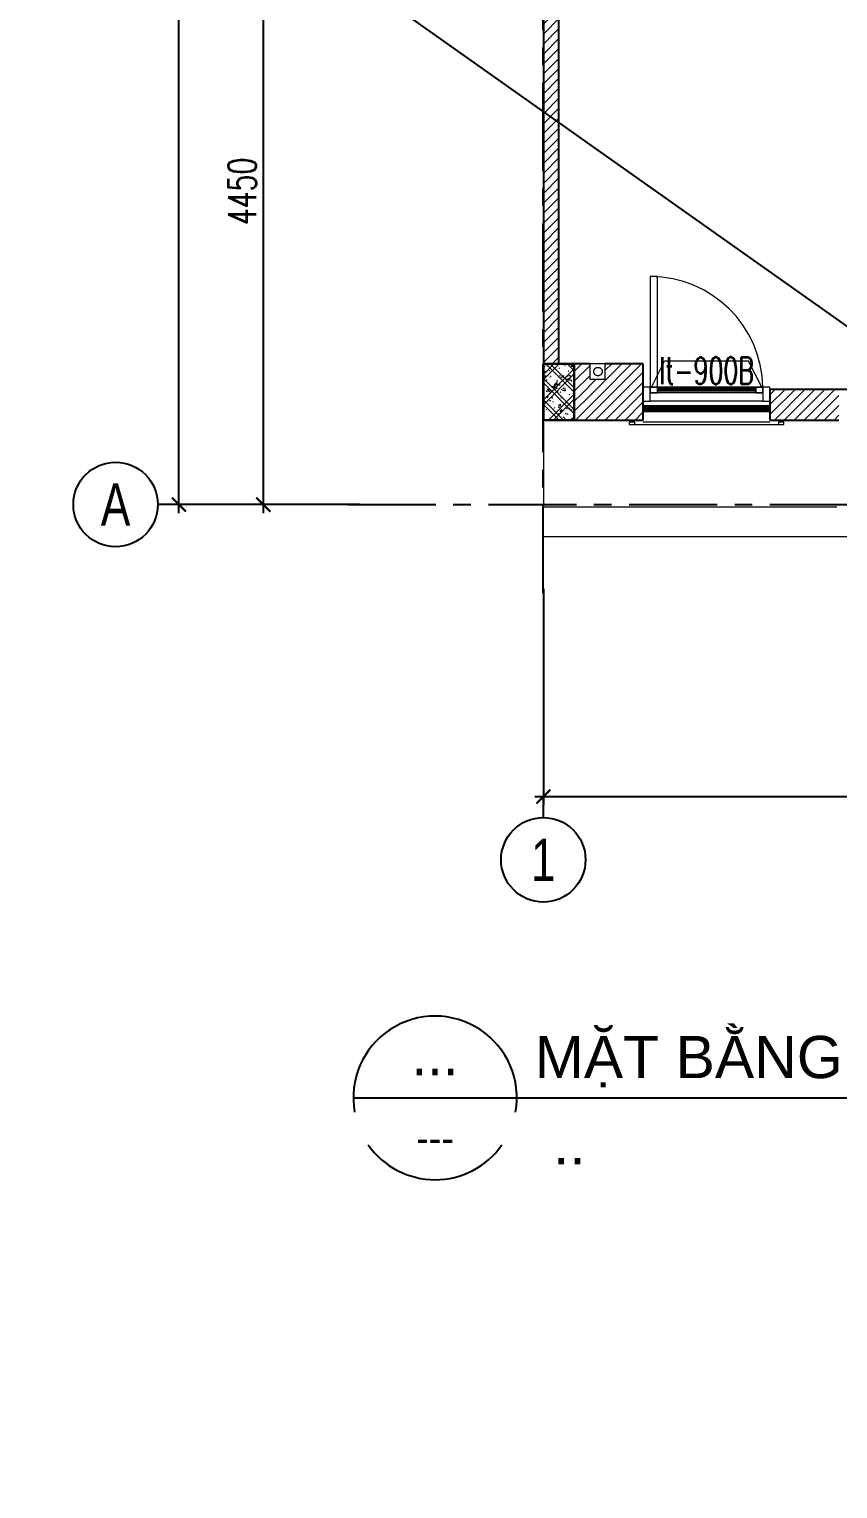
# Model space of a CAD drawing. Header units: millimetres. Extents: x -529861 to -223882, y -171969 to 61504.
# Drawn here: x -457268 to -451522, y -140433 to -130063 of the extents above; entities that cross this region are included whole.
import ezdxf
from ezdxf.enums import TextEntityAlignment as Align

# ---------------------------------------------------------------- set-up
doc = ezdxf.new("R2010")
doc.units = ezdxf.units.MM
doc.header["$LTSCALE"] = 5000
doc.linetypes.add('CENTER', pattern=[2, 1.25, -0.25, 0.25, -0.25])
doc.linetypes.add('HIDDEN', pattern=[0.375, 0.25, -0.125])
doc.layers.get('Defpoints').update_dxf_attribs({"color": 143})
for name, color, linetype, lineweight in [('A-DETL-1', 1, 'HIDDEN', 9), ('A-DETL-THIN', 7, 'Continuous', 5), ('A-DOOR', 8, 'Continuous', 9), ('A-DOOR-CUT', 7, 'Continuous', 18), ('A-FLOR', 7, 'Continuous', 9), ('A-WALL-CUT-1', 10, 'Continuous', 25), ('A-WALL-PATT-1', 8, 'Continuous', 5), ('A-WALL-PROJECTION', 7, 'Continuous', 9), ('A-WINDOW', 8, 'Continuous', 9), ('A-WINDOW-CUT', 7, 'Continuous', 18), ('A-WINDOW-GLASS', 4, 'Continuous', 9), ('A-WINDOW-GLASS-1', 4, 'Continuous', 25), ('KC-COT-HATCH', 13, 'Continuous', 15), ('KC-COT-NETCAT', 2, 'Continuous', 30), ('S-COLS-CUT', 1, 'Continuous', 25), ('S-COLS-PROJECTION', 7, 'Continuous', 9), ('S-COLS-PROJECTION-1', 7, 'Continuous', 25), ('S-COLS-PROJECTION-2', 7, 'Continuous', 5), ('S-text', 2, 'Continuous', 20), ('S-TEXT35', 3, 'Continuous', 30)]:
    doc.layers.add(name, color=color, linetype=linetype, lineweight=lineweight)
for name, color, linetype in [('KC ICC-COTVACH', 3, 'Continuous'), ('KCS_AXIS', 18, 'CENTER'), ('KCS_BORDER', 3, 'Continuous'), ('KCS_CHI', 1, 'Continuous'), ('KCS_DIM', 1, 'Continuous'), ('KCS_LANH_TO', 3, 'Continuous'), ('KCS_TEXT', 2, 'Continuous')]:
    doc.layers.add(name, color=color, linetype=linetype)
doc.layers.add('KCS_Plotter', color=11, linetype='Continuous', plot=False)
doc.styles.add('.VnArialH', font='')
doc.styles.add('s-text', font='vnsimli.shx', dxfattribs={"width": 0.7})
doc.styles.add('style1', font='arial.ttf', dxfattribs={"width": 0.75})
doc.styles.add('VNAVANTH', font='')
doc.styles.add('vnsimpli', font='vnsimli.shx', dxfattribs={"width": 0.65})
doc.styles.get('.VnArialH').set_extended_font_data('.VnArialH')
doc.styles.get('VNAVANTH').set_extended_font_data('.VnAvantH')
doc.dimstyles.new('1-100s', dxfattribs={"dimtxt": 200, "dimasz": 100, "dimexe": 60, "dimexo": 0, "dimgap": 50, "dimtad": 1, "dimdec": 0, "dimzin": 0, "dimdsep": 46, "dimtxsty": 's-text', "dimblk1": 'ARCHTICK', "dimblk2": 'ARCHTICK', "dimsah": 1, "dimcen": 80, "dimdle": 60, "dimclrd": 9, "dimclre": 9, "dimclrt": 2, "dimadec": 0, "dimazin": 0, "dimtfac": 0.0001, "dimtdec": 0, "dimtix": 1, "dimtmove": 1, "dimatfit": 3, "dimldrblk": 'ARCHTICK', "dimfxl": 200, "dimtolj": 1, "dimtzin": 0, "dimarcsym": 0})
pattern_1 = [(45, (-453724.11, -134450.336), (-35.35534, 35.35534), [])]

# ---------------------------------------------------------------- blocks, each defined once
blk = doc.blocks.new('HBH_WD_1LEAF FIX - 900x2400-1773262-MẶT BẰNG ĐỊNH VỊ CỬA TẦNG 2')
at = {"layer": 'A-DOOR'}
for p, q in [((510, 140), (-510, 140)), ((-392, -125), (-298, -310)), ((392, -125), (298, -310)), ((350, -125), (350, -910)), ((400, -910), (400, -125)), ((-298, -310), (298, -310)), ((350, -910), (400, -910))]:
    blk.add_line(p, q, dxfattribs=at)
blk.add_arc((400, -110), 800, 181.078, 270, dxfattribs=at)
at = {"layer": 'A-DOOR-CUT'}
for p, q in [((-510, 140), (-550, 140)), ((-550, 140), (-550, 125)), ((-550, 125), (-510, 125)), ((-510, 125), (-510, 140)), ((510, 140), (510, 125)), ((550, 140), (510, 140)), ((510, 125), (550, 125)), ((550, 125), (550, 140))]:
    blk.add_line(p, q, dxfattribs=at)
at = {"layer": 'A-WINDOW'}
for p, q in [((-400, -25), (400, -25)), ((-400, -125), (-400, -85)), ((-400, -85), (-350, -85)), ((-350, -85), (350, -85)), ((-350, -85), (-350, -125)), ((-350, -85), (350, -85)), ((350, -125), (350, -85)), ((350, -85), (400, -85)), ((400, -85), (400, -125)), ((-350, -125), (-400, -125)), ((-350, -125), (350, -125)), ((350, -125), (-350, -125)), ((400, -125), (350, -125))]:
    blk.add_line(p, q, dxfattribs=at)
at = {"layer": 'A-WINDOW-CUT'}
for p, q in [((-400, -25), (-450, -25)), ((-450, -25), (-450, -125)), ((-400, -85), (-400, -25)), ((-350, -85), (-400, -85)), ((-400, -85), (-400, -125)), ((-350, -125), (-350, -85)), ((400, -85), (350, -85)), ((350, -85), (350, -125)), ((450, -25), (400, -25)), ((400, -25), (400, -85)), ((400, -125), (400, -85)), ((450, -125), (450, -25)), ((-450, -125), (-400, -125)), ((-400, -125), (-350, -125)), ((350, -125), (400, -125)), ((400, -125), (450, -125))]:
    blk.add_line(p, q, dxfattribs=at)
at = {"layer": 'A-WINDOW-GLASS'}
for p, q in [((-350, -110), (-350, -100)), ((-350, -100), (350, -100)), ((350, -100), (350, -110)), ((350, -110), (-350, -110))]:
    blk.add_line(p, q, dxfattribs=at)
at = {"layer": 'A-WINDOW-GLASS-1'}
for p, q in [((350, -100), (-350, -100)), ((-350, -100), (-350, -110)), ((350, -110), (350, -100)), ((-350, -110), (350, -110))]:
    blk.add_line(p, q, dxfattribs=at)
blk = doc.blocks.new('PHAO PT01 - PHAO PT01-711474-MẶT BẰNG ĐỊNH VỊ CỬA TẦNG 2')
at = {"layer": 'A-WALL-PROJECTION'}
for p, q in [((110, 780), (110, 995)), ((110, 995), (2195, 995)), ((3210, 995), (3210, 110)), ((5610, 110), (5610, 995)), ((6610, 995), (6610, 780)), ((2995, 780), (110, 780)), ((2995, -105), (2995, 780)), ((5825, 780), (5825, -105)), ((6610, 780), (5825, 780)), ((3210, 110), (5610, 110)), ((5825, -105), (2995, -105))]:
    blk.add_line(p, q, dxfattribs=at)
blk = doc.blocks.new('HBH_STR_COLUMN_REC - 220x400mm-1574910-MẶT BẰNG ĐỊNH VỊ CỬA TẦNG 2')
at = {"layer": 'S-COLS-CUT'}
for p, q in [((-110, 200), (110, 200)), ((-110, -200), (-110, 200)), ((110, 200), (110, -200)), ((110, -200), (-110, -200))]:
    blk.add_line(p, q, dxfattribs=at)
blk = doc.blocks.new('_ArchTick')
at = {"color": 0, "linetype": 'ByBlock', "const_width": 0.15}
blk.add_lwpolyline([(-0.5, -0.5), (0.5, 0.5)], dxfattribs=at)
blk = doc.blocks.new('*D1159')
at = {"layer": 'Defpoints', "color": 0, "ltscale": 1500, "transparency": 16777216}
for p in [(-30105, -46736), (-23605, -46736), (-23605, -48212)]:
    blk.add_point(p, dxfattribs=at)
at = {"layer": 'KCS_DIM', "color": 9, "lineweight": -2, "ltscale": 1500, "transparency": 16777216}
for p, q in [((-30105, -46736), (-30105, -48272)), ((-23605, -46736), (-23605, -48272)), ((-30165, -48212), (-23545, -48212))]:
    blk.add_line(p, q, dxfattribs=at)
at = {"layer": 'KCS_DIM', "color": 9, "lineweight": -2, "ltscale": 1500, "transparency": 16777216, "xscale": 100, "yscale": 100, "zscale": 100, "rotation": 180}
blk.add_blockref('_ArchTick', (-30105, -48212), dxfattribs=at)
at = {"layer": 'KCS_DIM', "color": 9, "lineweight": -2, "ltscale": 1500, "transparency": 16777216, "xscale": 100, "yscale": 100, "zscale": 100}
blk.add_blockref('_ArchTick', (-23605, -48212), dxfattribs=at)
at = {"layer": 'KCS_DIM', "color": 2, "ltscale": 1500, "transparency": 16777216, "insert": (-26855, -48062), "char_height": 200, "attachment_point": 5, "style": 's-text'}
blk.add_mtext('\\A1;6500', dxfattribs=at)
blk = doc.blocks.new('*D1160')
at = {"layer": 'Defpoints', "color": 0, "ltscale": 1500, "transparency": 16777216}
for p in [(-32095, -41688), (-31449, -41688), (-31412, -46138)]:
    blk.add_point(p, dxfattribs=at)
at = {"layer": 'KCS_DIM', "color": 9, "lineweight": -2, "ltscale": 1500, "transparency": 16777216}
for p, q in [((-31449, -41688), (-32155, -41688)), ((-32095, -46198), (-32095, -41628)), ((-31412, -46138), (-32155, -46138))]:
    blk.add_line(p, q, dxfattribs=at)
at = {"layer": 'KCS_DIM', "color": 9, "lineweight": -2, "ltscale": 1500, "transparency": 16777216, "xscale": 100, "yscale": 100, "zscale": 100}
for p, rotation in [((-32095, -41688), 90), ((-32095, -46138), 270)]:
    blk.add_blockref('_ArchTick', p, dxfattribs=dict(at, rotation=rotation))
at = {"layer": 'KCS_DIM', "color": 2, "ltscale": 1500, "transparency": 16777216, "insert": (-32245, -43913), "char_height": 200, "attachment_point": 5, "rotation": 90, "style": 's-text'}
blk.add_mtext('\\A1;4450', dxfattribs=at)
blk = doc.blocks.new('*D1163')
at = {"layer": 'Defpoints', "color": 0, "ltscale": 1500, "transparency": 16777216}
for p in [(-32695, -34838), (-31495, -34838), (-31495, -46138)]:
    blk.add_point(p, dxfattribs=at)
at = {"layer": 'KCS_DIM', "color": 9, "lineweight": -2, "ltscale": 1500, "transparency": 16777216}
for p, q in [((-31495, -34838), (-32755, -34838)), ((-32695, -46198), (-32695, -34778)), ((-31495, -46138), (-32755, -46138))]:
    blk.add_line(p, q, dxfattribs=at)
at = {"layer": 'KCS_DIM', "color": 9, "lineweight": -2, "ltscale": 1500, "transparency": 16777216, "xscale": 100, "yscale": 100, "zscale": 100}
for p, rotation in [((-32695, -34838), 90), ((-32695, -46138), 270)]:
    blk.add_blockref('_ArchTick', p, dxfattribs=dict(at, rotation=rotation))
at = {"layer": 'KCS_DIM', "color": 2, "ltscale": 1500, "transparency": 16777216, "insert": (-32845, -40488), "char_height": 200, "attachment_point": 5, "rotation": 90, "style": 's-text'}
blk.add_mtext('\\A1;11300', dxfattribs=at)
blk = doc.blocks.new('*U935')
at = {"layer": 'KC-COT-HATCH'}
h = blk.add_hatch(dxfattribs=at)
h.set_pattern_fill('CHAU-02', color=256, scale=30, pattern_type=2)
h.set_pattern_definition([(50, (-758.44, -466.9), (215.178, -18.826), [22.5, -247.5]), (355, (-758.44, -466.9), (-41.625, 225.658), [18, -198]), (100.451, (-740.51, -468.47), (173.553, 206.83), [19.122, -210.343]), (46.184, (-758.44, -406.9), (320.17, -49.656), [33.75, -371.25]), (96.636, (-731.76, -411.04), (280.4, 292.24), [28.68, -315.514]), (351.184, (-758.44, -406.9), (280.4, 292.24), [27, -297]), (21, (-728.44, -421.9), (179.072, -120.786), [22.5, -247.5]), (226, (-728.44, -421.9), (201.565, -109.66), [18, -198]), (71.451, (-713.52, -431.97), (252.067, 96.76), [19.122, -210.343]), (67.5, (-758.44, -466.9), (-46.775, 88.3123), [0, -195.6, 0, -201, 0, -198.75]), (4.5, (-758.44, -466.9), (85.005, 114.031), [0, -114.6, 0, -191.1, 0, -75.75]), (327.5, (-825.34, -466.9), (160.147, -6.7665), [0, -75, 0, -234, 0, -310.5]), (317.5, (-855.34, -466.9), (174.956, 30.031), [0, -97.5, 0, -155.4, 0, -220.5]), (315, (-758.44, -466.9), (90.156, 90.156), []), (315, (-758.44, -430.15), (90.156, 90.156), [])])
h.paths.add_polyline_path([(-110, 200), (-110, -200), (110, -200), (110, 200)])
at = {"layer": 'KC-COT-NETCAT'}
blk.add_lwpolyline([(-110, -200), (110, -200), (110, 200), (-110, 200)], close=True, dxfattribs=at)
blk = doc.blocks.new('*U1320')
blk.add_line((1, 0), (141.48, 0))
for major_axis, start_param, end_param in [((9.04, 0), -0.176637, 3.316767), ((-9.04, 0.01), 0.612827, 2.529211)]:
    blk.add_ellipse((10.04, 0), major_axis=major_axis, ratio=1, start_param=start_param, end_param=end_param)
at = {"layer": 'S-TEXT35', "style": 'VNAVANTH'}
for tag, p in [('VIET_NAME', (21.64, 3.33)), ('ENGLISH_NAME', (21.64, -7.83))]:
    blk.add_attdef(tag, p, '', height=5, dxfattribs=at)
for tag, height, p in [('VIEW-NUMBER', 5, (10.04, 1.5)), ('SHEET_NUMBER', 2.5, (10.04, -5))]:
    blk.add_attdef(tag, text='', height=height, dxfattribs=at).set_placement(p, align=Align.CENTER)
blk = doc.blocks.new('2-LUOI TRUC')
at = {"layer": 'KCS_AXIS', "ltscale": 0.1}
for p, q in [((-30105.3, -46766.5), (-30105.3, -33447.5)), ((-31495.3, -46137.5), (-22215.3, -46137.5))]:
    blk.add_line(p, q, dxfattribs=at)
at = {"layer": 'KCS_CHI', "ltscale": 1500}
for p, q in [((-32695.3, -46137.5), (-32845.3, -46137.5)), ((-30105.3, -48211.7), (-30105.3, -48361.7))]:
    blk.add_line(p, q, dxfattribs=at)
for centre in [(-33145.3, -46137.5), (-30105.3, -48661.7)]:
    blk.add_circle(centre, 300, dxfattribs=at)
at = {"layer": 'KCS_TEXT', "color": 4, "ltscale": 1500, "style": 'style1', "width": 0.75}
for s, p in [('A', (-33145.3, -46137.5)), ('1', (-30105.3, -48661.7))]:
    blk.add_text(s, height=300, dxfattribs=at).set_placement(p, align=Align.MIDDLE_CENTER)
at = {"layer": 'KCS_DIM', "ltscale": 1500}
for base, p1, p2, picture, middle in [((-32695.3, -34837.5), (-31495.3, -46137.5), (-31495.3, -34837.5), '*D1163', (-32845.3, -40487.5)), ((-32095.3, -41687.5), (-31412.2, -46137.5), (-31449, -41687.5), '*D1160', (-32245.3, -43912.5))]:
    dim = blk.add_linear_dim(base=base, p1=p1, p2=p2, angle=90, dimstyle='1-100s', dxfattribs=at)
    dim.commit()
    dim.dimension.update_dxf_attribs({"geometry": picture, "text_midpoint": middle})
dim = blk.add_linear_dim(base=(-23605.3, -48211.7), p1=(-30105.3, -46735.7), p2=(-23605.3, -46735.7), dimstyle='1-100s', dxfattribs=at)
dim.commit()
dim.dimension.update_dxf_attribs({"geometry": '*D1159', "text_midpoint": (-26855.3, -48061.7)})
blk = doc.blocks.new('2-MBC')
at = {"layer": 'KC ICC-COTVACH', "xscale": -1, "rotation": 180}
blk.add_blockref('*U935', (0, 690), dxfattribs=at)
at = {"layer": 'KCS_AXIS'}
blk.add_blockref('2-LUOI TRUC', (29995, 46028), dxfattribs=at)

msp = doc.modelspace()

# ---------------------------------------------------------------- hatches: boundary and pattern name
at = {"layer": 'A-WALL-PATT-1'}
h = msp.add_hatch(dxfattribs=at)
h.set_pattern_fill('FP_2', color=256, style=0, pattern_type=2)
h.set_pattern_definition(pattern_1)
h.paths.add_polyline_path([(-453504.11, -132440.34), (-453504.11, -129390.34), (-453614.11, -129390.34), (-453614.11, -132440.34)])
h.paths.add_polyline_path([(-453504.11, -128990.34), (-453504.11, -126590.34), (-453614.11, -126590.34), (-453614.11, -128990.34)])
h.paths.add_polyline_path([(-453504.11, -126190.34), (-453504.11, -122360.34), (-453614.11, -122360.34), (-453614.11, -126190.34)])
h = msp.add_hatch(dxfattribs=at)
h.set_pattern_fill('FP_2', color=256, style=0, pattern_type=2)
h.set_pattern_definition(pattern_1)
h.paths.add_polyline_path([(-452904.11, -132660.34), (-452904.11, -132440.34), (-453174.11, -132440.34), (-453174.11, -132550.34), (-453284.11, -132550.34), (-453284.11, -132440.34), (-453394.11, -132440.34), (-453394.11, -132660.34), (-453174.11, -132660.34)])
h = msp.add_hatch(dxfattribs=at)
h.set_pattern_fill('FP_2', color=256, style=0, pattern_type=2)
h.set_pattern_definition(pattern_1)
h.paths.add_polyline_path([(-451529.11, -132840.34), (-451514.11, -132840.34), (-451514.11, -132620.34), (-452004.11, -132620.34), (-452004.11, -132840.34)])
h.paths.add_polyline_path([(-452904.11, -132840.34), (-452904.11, -132660.34), (-453394.11, -132660.34), (-453394.11, -132840.34), (-453329.4, -132840.34)])
at = {"layer": 'S-COLS-PROJECTION-2'}
h = msp.add_hatch(dxfattribs=at)
h.set_pattern_fill('FP_1', color=256, style=0, pattern_type=2)
h.set_pattern_definition([(50, (-453724.11, -134450.34), (182.185, -15.939), [19.05, -209.55]), (355, (-453724.1, -134450.34), (-35.242, 191.057), [15.24, -167.64]), (100.451, (-453708.93, -134451.66), (146.943, 175.117), [16.19, -178.09]), (46.184, (-453724.1, -134399.54), (271.08, -42.043), [28.575, -314.325]), (96.636, (-453701.52, -134403.04), (237.403, 247.427), [24.285, -267.135]), (351.184, (-453724.1, -134399.54), (237.405, 247.425), [22.86, -251.46]), (21, (-453698.71, -134412.24), (151.615, -102.266), [19.05, -209.55]), (226, (-453698.7, -134412.24), (170.658, -92.847), [15.24, -167.64]), (71.451, (-453686.07, -134420.76), (213.417, 81.921), [16.19, -178.09]), (67.5, (-453724.11, -134450.336), (-39.603, 74.771), [6.706, -158.902, 6.706, -163.474, -168.275]), (67.5, (-453724.11, -134450.336), (-39.603, 74.771), [-335.788, 6.706, -161.569]), (4.5, (-453724.11, -134450.34), (71.971, 96.5464), [6.706, -90.322, 6.706, -155.092, -64.135]), (4.5, (-453724.11, -134450.34), (71.971, 96.5464), [-258.826, 6.706, -57.429]), (327.5, (-453780.75, -134450.336), (135.5905, -5.729), [6.706, -56.794, 6.706, -191.414, -262.89]), (327.5, (-453780.75, -134450.336), (135.5905, -5.729), [-261.62, 6.706, -256.184]), (317.5, (-453806.15, -134450.34), (148.129, 25.427), [6.706, -75.844, 6.706, -124.866, -186.69]), (317.5, (-453806.15, -134450.34), (148.129, 25.427), [-214.122, 6.706, -179.984]), (315, (-453724.11, -134450.34), (76.332, 76.332), []), (315, (-453724.11, -134419.22), (76.332, 76.332), [])])
h.paths.add_polyline_path([(-453614.11, -132840.34), (-453394.11, -132840.34), (-453394.11, -132440.34), (-453614.11, -132440.34)])

# ---------------------------------------------------------------- linework, layer by layer
at = {"layer": 'A-DETL-1'}
msp.add_circle((-453226.05, -132495.34), 30, dxfattribs=at)
at = {"layer": 'A-DETL-THIN'}
for p, q in [((-453174.11, -132440.34), (-453284.11, -132440.34)), ((-453284.11, -132440.34), (-453284.11, -132550.34)), ((-453174.11, -132550.34), (-453174.11, -132440.34)), ((-453284.11, -132550.34), (-453174.11, -132550.34))]:
    msp.add_line(p, q, dxfattribs=at)
at = {"layer": 'A-FLOR'}
for p, q in [((-453614.11, -132855.34), (-453614.11, -133455.34)), ((-453614.11, -133455.34), (-451529.11, -133455.34))]:
    msp.add_line(p, q, dxfattribs=at)
at = {"layer": 'A-WALL-CUT-1'}
for p, q in [((-453614.11, -129390.34), (-453614.11, -132440.34)), ((-453504.11, -132440.34), (-453504.11, -129390.34)), ((-453284.11, -132440.34), (-453614.11, -132440.34)), ((-452904.11, -132440.34), (-453174.11, -132440.34)), ((-452904.11, -132840.34), (-452904.11, -132440.34)), ((-452004.11, -132620.34), (-452004.11, -132840.34)), ((-452004.11, -132620.34), (-451294.11, -132620.34)), ((-453614.11, -132840.34), (-452904.11, -132840.34)), ((-452004.11, -132840.34), (-451514.11, -132840.34))]:
    msp.add_line(p, q, dxfattribs=at)
at = {"layer": 'A-WALL-PROJECTION'}
msp.add_line((-452004.11, -132855.34), (-452904.11, -132855.34), dxfattribs=at)
at = {"layer": 'KCS_LANH_TO', "color": 2, "linetype": 'ByBlock', "ltscale": 1500, "const_width": 50}
msp.add_lwpolyline([(-452904.11, -132758.8), (-452004.11, -132758.8)], dxfattribs=at)
at = {"layer": 'KCS_Plotter', "linetype": 'ByBlock', "ltscale": 1500}
msp.add_line((-472309.84, -117428.54), (-439778.22, -140433.04), dxfattribs=at)
at = {"layer": 'S-COLS-CUT'}
msp.add_line((-453614.11, -132440.34), (-453614.11, -132840.34), dxfattribs=at)
at = {"layer": 'S-COLS-PROJECTION'}
for p, q in [((-453504.11, -132440.34), (-453614.11, -132440.34)), ((-453489.11, -132440.34), (-453504.11, -132440.34)), ((-453394.11, -132440.34), (-453489.11, -132440.34)), ((-453394.11, -132660.34), (-453394.11, -132440.34)), ((-453394.11, -132840.34), (-453394.11, -132660.34)), ((-453614.11, -132840.34), (-453394.11, -132840.34))]:
    msp.add_line(p, q, dxfattribs=at)

# ---------------------------------------------------------------- block references
ref = msp.add_blockref('*U1320', (-455029.08, -137655.68), dxfattribs=dict(xscale=64.285713, yscale=64.285713, zscale=64.285713))
ref.add_attrib('SHEET_NUMBER', '---', dxfattribs={"layer": 'S-text', "height": 200, "style": 'VNAVANTH'}).set_placement((-454383.64, -138041.4), align=Align.CENTER)
ref.add_attrib('ENGLISH_NAME', '..', (-453545.34, -138128.79), dxfattribs={"layer": 'S-text', "height": 300, "style": '.VnArialH'})
ref.add_attrib('VIET_NAME', 'MÆT B»NG lanh t« lanh t« tÇng 2', (-453675.61, -137515.51), dxfattribs={"layer": 'S-text', "height": 300, "style": '.VnArialH'})
ref.add_attrib('VIEW-NUMBER', '...', dxfattribs={"layer": 'S-text', "height": 300, "style": 'VNAVANTH'}).set_placement((-454383.64, -137494.97), align=Align.CENTER)
at = {"layer": 'A-WALL-PROJECTION'}
msp.add_blockref('PHAO PT01 - PHAO PT01-711474-MẶT BẰNG ĐỊNH VỊ CỬA TẦNG 2', (-453724.11, -134450.34), dxfattribs=at)
at = {"layer": 'A-WINDOW', "rotation": 180}
msp.add_blockref('HBH_WD_1LEAF FIX - 900x2400-1773262-MẶT BẰNG ĐỊNH VỊ CỬA TẦNG 2', (-452454.11, -132730.34), dxfattribs=at)
at = {"layer": 'KCS_BORDER', "ltscale": 1500}
msp.add_blockref('2-MBC', (-453504.11, -133330.34), dxfattribs=at)
at = {"layer": 'S-COLS-PROJECTION-1'}
msp.add_blockref('HBH_STR_COLUMN_REC - 220x400mm-1574910-MẶT BẰNG ĐỊNH VỊ CỬA TẦNG 2', (-453504.11, -132640.34), dxfattribs=at)

# ---------------------------------------------------------------- texts
at = {"layer": 'KCS_TEXT', "linetype": 'ByBlock', "ltscale": 1500, "style": 'vnsimpli', "width": 0.65}
msp.add_text('lt-900B', height=190, dxfattribs=at).set_placement((-452454.11, -132583.8), align=Align.CENTER)

doc.saveas('drawing.dxf')
